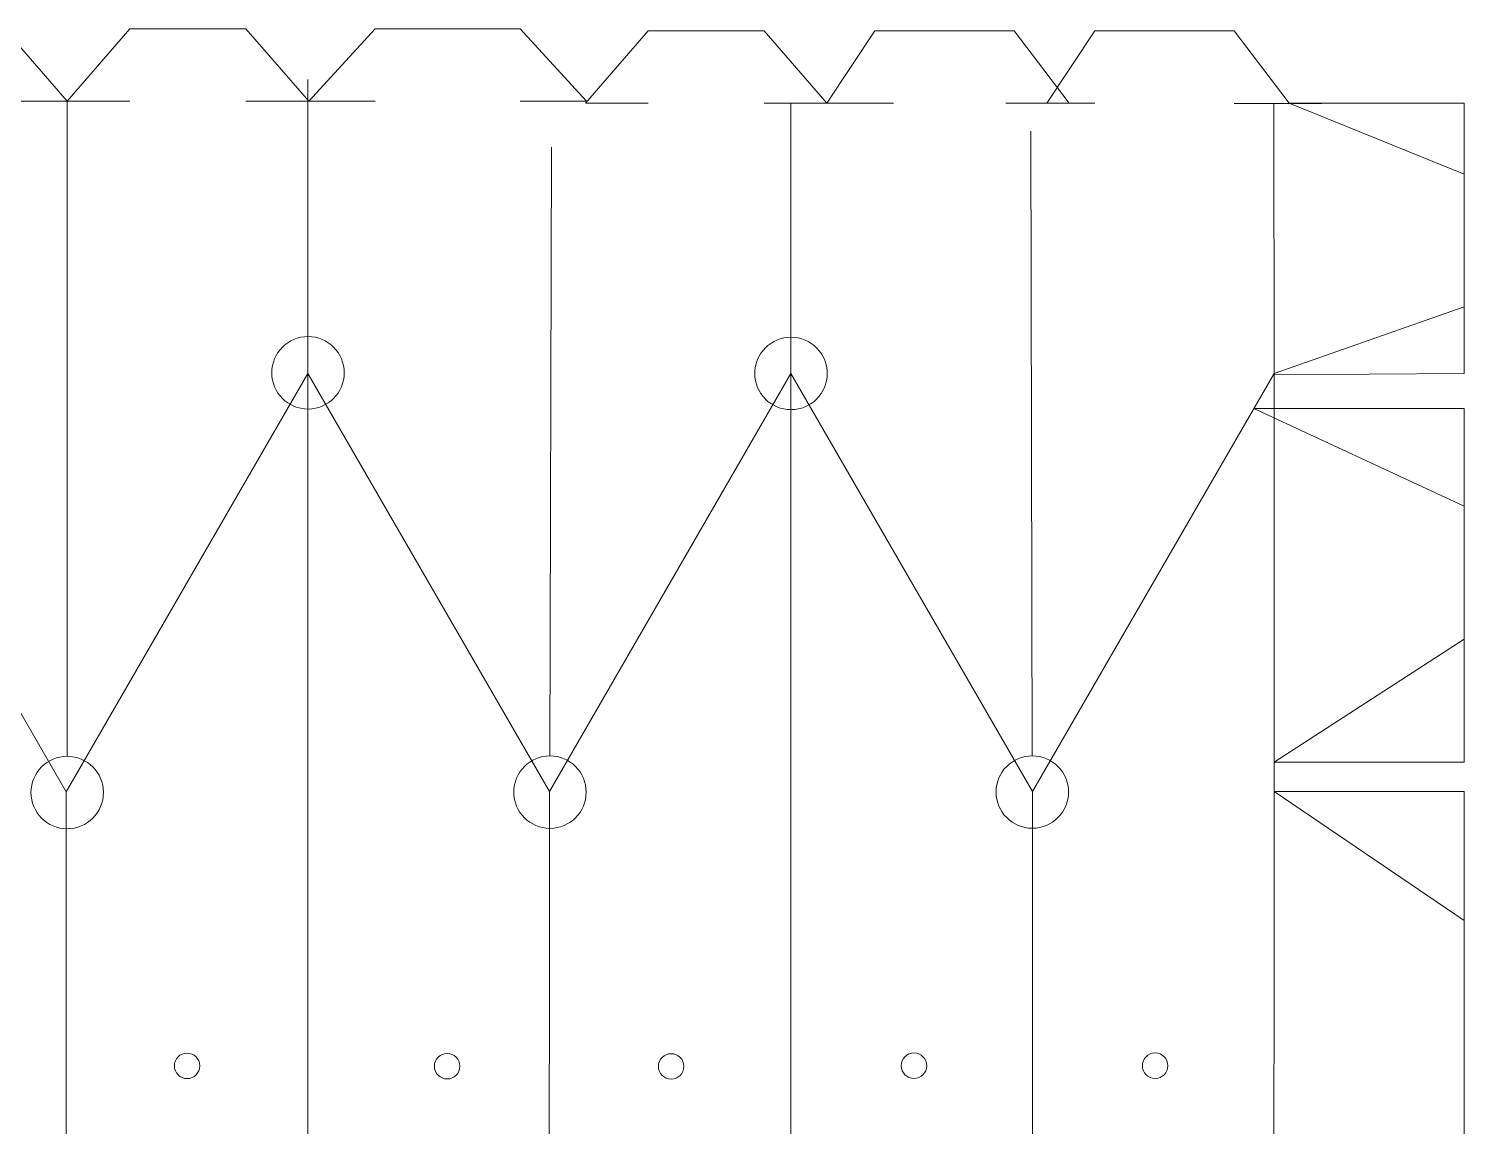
# Model space of a CAD drawing. Header units: inches. Extents: x -10.63 to -0.93, y 1.38 to 4.96.
# Drawn here: x -3.317 to -0.977, y 3.168 to 4.957 of the extents above; entities that cross this region are included whole.
import ezdxf
from ezdxf.lldxf.tags import DXFTag

# ---------------------------------------------------------------- set-up
doc = ezdxf.new("R2010")
doc.units = ezdxf.units.IN
doc.header["$MEASUREMENT"] = 0
doc.layers.add('Layer 1', color=7, linetype='Continuous')
doc.layers.add('SLD-0', color=7, linetype='Continuous')
tags = doc.linetypes.add('New Line100', pattern=[2, 1, -1]).pattern_tags.tags
tags[6:7] = [DXFTag(74, 4), DXFTag(75, 0), DXFTag(340, '0'), DXFTag(46, 1.0), DXFTag(50, 0.0), DXFTag(44, 0.0), DXFTag(45, 0.0)]
tags[4:5] = [DXFTag(74, 4), DXFTag(75, 0), DXFTag(340, '0'), DXFTag(46, 1.0), DXFTag(50, 0.0), DXFTag(44, 0.0), DXFTag(45, 0.0)]
tags = doc.linetypes.add('New Line144', pattern=[2, 1, -1]).pattern_tags.tags
tags[6:7] = [DXFTag(74, 4), DXFTag(75, 0), DXFTag(340, '0'), DXFTag(46, 1.0), DXFTag(50, 0.0), DXFTag(44, 0.0), DXFTag(45, 0.0)]
tags[4:5] = [DXFTag(74, 4), DXFTag(75, 0), DXFTag(340, '0'), DXFTag(46, 1.0), DXFTag(50, 0.0), DXFTag(44, 0.0), DXFTag(45, 0.0)]
tags = doc.linetypes.add('New Line146', pattern=[2, 1, -1]).pattern_tags.tags
tags[6:7] = [DXFTag(74, 4), DXFTag(75, 0), DXFTag(340, '0'), DXFTag(46, 1.0), DXFTag(50, 0.0), DXFTag(44, 0.0), DXFTag(45, 0.0)]
tags[4:5] = [DXFTag(74, 4), DXFTag(75, 0), DXFTag(340, '0'), DXFTag(46, 1.0), DXFTag(50, 0.0), DXFTag(44, 0.0), DXFTag(45, 0.0)]
tags = doc.linetypes.add('New Line147', pattern=[2, 1, -1]).pattern_tags.tags
tags[6:7] = [DXFTag(74, 4), DXFTag(75, 0), DXFTag(340, '0'), DXFTag(46, 1.0), DXFTag(50, 0.0), DXFTag(44, 0.0), DXFTag(45, 0.0)]
tags[4:5] = [DXFTag(74, 4), DXFTag(75, 0), DXFTag(340, '0'), DXFTag(46, 1.0), DXFTag(50, 0.0), DXFTag(44, 0.0), DXFTag(45, 0.0)]
tags = doc.linetypes.add('New Line149', pattern=[2, 1, -1]).pattern_tags.tags
tags[6:7] = [DXFTag(74, 4), DXFTag(75, 0), DXFTag(340, '0'), DXFTag(46, 1.0), DXFTag(50, 0.0), DXFTag(44, 0.0), DXFTag(45, 0.0)]
tags[4:5] = [DXFTag(74, 4), DXFTag(75, 0), DXFTag(340, '0'), DXFTag(46, 1.0), DXFTag(50, 0.0), DXFTag(44, 0.0), DXFTag(45, 0.0)]
tags = doc.linetypes.add('New Line152', pattern=[2, 1, -1]).pattern_tags.tags
tags[6:7] = [DXFTag(74, 4), DXFTag(75, 0), DXFTag(340, '0'), DXFTag(46, 1.0), DXFTag(50, 0.0), DXFTag(44, 0.0), DXFTag(45, 0.0)]
tags[4:5] = [DXFTag(74, 4), DXFTag(75, 0), DXFTag(340, '0'), DXFTag(46, 1.0), DXFTag(50, 0.0), DXFTag(44, 0.0), DXFTag(45, 0.0)]
tags = doc.linetypes.add('New Line153', pattern=[2, 1, -1]).pattern_tags.tags
tags[6:7] = [DXFTag(74, 4), DXFTag(75, 0), DXFTag(340, '0'), DXFTag(46, 1.0), DXFTag(50, 0.0), DXFTag(44, 0.0), DXFTag(45, 0.0)]
tags[4:5] = [DXFTag(74, 4), DXFTag(75, 0), DXFTag(340, '0'), DXFTag(46, 1.0), DXFTag(50, 0.0), DXFTag(44, 0.0), DXFTag(45, 0.0)]
tags = doc.linetypes.add('New Line155', pattern=[2, 1, -1]).pattern_tags.tags
tags[6:7] = [DXFTag(74, 4), DXFTag(75, 0), DXFTag(340, '0'), DXFTag(46, 1.0), DXFTag(50, 0.0), DXFTag(44, 0.0), DXFTag(45, 0.0)]
tags[4:5] = [DXFTag(74, 4), DXFTag(75, 0), DXFTag(340, '0'), DXFTag(46, 1.0), DXFTag(50, 0.0), DXFTag(44, 0.0), DXFTag(45, 0.0)]
tags = doc.linetypes.add('New Line156', pattern=[2, 1, -1]).pattern_tags.tags
tags[6:7] = [DXFTag(74, 4), DXFTag(75, 0), DXFTag(340, '0'), DXFTag(46, 1.0), DXFTag(50, 0.0), DXFTag(44, 0.0), DXFTag(45, 0.0)]
tags[4:5] = [DXFTag(74, 4), DXFTag(75, 0), DXFTag(340, '0'), DXFTag(46, 1.0), DXFTag(50, 0.0), DXFTag(44, 0.0), DXFTag(45, 0.0)]
tags = doc.linetypes.add('New Line157', pattern=[2, 1, -1]).pattern_tags.tags
tags[6:7] = [DXFTag(74, 4), DXFTag(75, 0), DXFTag(340, '0'), DXFTag(46, 1.0), DXFTag(50, 0.0), DXFTag(44, 0.0), DXFTag(45, 0.0)]
tags[4:5] = [DXFTag(74, 4), DXFTag(75, 0), DXFTag(340, '0'), DXFTag(46, 1.0), DXFTag(50, 0.0), DXFTag(44, 0.0), DXFTag(45, 0.0)]
tags = doc.linetypes.add('New Line6', pattern=[2, 1, -1]).pattern_tags.tags
tags[6:7] = [DXFTag(74, 4), DXFTag(75, 0), DXFTag(340, '0'), DXFTag(46, 1.0), DXFTag(50, 0.0), DXFTag(44, 0.0), DXFTag(45, 0.0)]
tags[4:5] = [DXFTag(74, 4), DXFTag(75, 0), DXFTag(340, '0'), DXFTag(46, 1.0), DXFTag(50, 0.0), DXFTag(44, 0.0), DXFTag(45, 0.0)]
tags = doc.linetypes.add('New Line7', pattern=[2, 1, -1]).pattern_tags.tags
tags[6:7] = [DXFTag(74, 4), DXFTag(75, 0), DXFTag(340, '0'), DXFTag(46, 1.0), DXFTag(50, 0.0), DXFTag(44, 0.0), DXFTag(45, 0.0)]
tags[4:5] = [DXFTag(74, 4), DXFTag(75, 0), DXFTag(340, '0'), DXFTag(46, 1.0), DXFTag(50, 0.0), DXFTag(44, 0.0), DXFTag(45, 0.0)]
tags = doc.linetypes.add('New Line8', pattern=[2, 1, -1]).pattern_tags.tags
tags[6:7] = [DXFTag(74, 4), DXFTag(75, 0), DXFTag(340, '0'), DXFTag(46, 1.0), DXFTag(50, 0.0), DXFTag(44, 0.0), DXFTag(45, 0.0)]
tags[4:5] = [DXFTag(74, 4), DXFTag(75, 0), DXFTag(340, '0'), DXFTag(46, 1.0), DXFTag(50, 0.0), DXFTag(44, 0.0), DXFTag(45, 0.0)]
tags = doc.linetypes.add('New Line84', pattern=[2, 1, -1]).pattern_tags.tags
tags[6:7] = [DXFTag(74, 4), DXFTag(75, 0), DXFTag(340, '0'), DXFTag(46, 1.0), DXFTag(50, 0.0), DXFTag(44, 0.0), DXFTag(45, 0.0)]
tags[4:5] = [DXFTag(74, 4), DXFTag(75, 0), DXFTag(340, '0'), DXFTag(46, 1.0), DXFTag(50, 0.0), DXFTag(44, 0.0), DXFTag(45, 0.0)]
tags = doc.linetypes.add('New Line92', pattern=[2, 1, -1]).pattern_tags.tags
tags[6:7] = [DXFTag(74, 4), DXFTag(75, 0), DXFTag(340, '0'), DXFTag(46, 1.0), DXFTag(50, 0.0), DXFTag(44, 0.0), DXFTag(45, 0.0)]
tags[4:5] = [DXFTag(74, 4), DXFTag(75, 0), DXFTag(340, '0'), DXFTag(46, 1.0), DXFTag(50, 0.0), DXFTag(44, 0.0), DXFTag(45, 0.0)]
tags = doc.linetypes.add('New Line96', pattern=[2, 1, -1]).pattern_tags.tags
tags[6:7] = [DXFTag(74, 4), DXFTag(75, 0), DXFTag(340, '0'), DXFTag(46, 1.0), DXFTag(50, 0.0), DXFTag(44, 0.0), DXFTag(45, 0.0)]
tags[4:5] = [DXFTag(74, 4), DXFTag(75, 0), DXFTag(340, '0'), DXFTag(46, 1.0), DXFTag(50, 0.0), DXFTag(44, 0.0), DXFTag(45, 0.0)]
tags = doc.linetypes.add('New Line97', pattern=[2, 1, -1]).pattern_tags.tags
tags[6:7] = [DXFTag(74, 4), DXFTag(75, 0), DXFTag(340, '0'), DXFTag(46, 1.0), DXFTag(50, 0.0), DXFTag(44, 0.0), DXFTag(45, 0.0)]
tags[4:5] = [DXFTag(74, 4), DXFTag(75, 0), DXFTag(340, '0'), DXFTag(46, 1.0), DXFTag(50, 0.0), DXFTag(44, 0.0), DXFTag(45, 0.0)]
tags = doc.linetypes.add('New Line99', pattern=[2, 1, -1]).pattern_tags.tags
tags[6:7] = [DXFTag(74, 4), DXFTag(75, 0), DXFTag(340, '0'), DXFTag(46, 1.0), DXFTag(50, 0.0), DXFTag(44, 0.0), DXFTag(45, 0.0)]
tags[4:5] = [DXFTag(74, 4), DXFTag(75, 0), DXFTag(340, '0'), DXFTag(46, 1.0), DXFTag(50, 0.0), DXFTag(44, 0.0), DXFTag(45, 0.0)]

msp = doc.modelspace()

# ---------------------------------------------------------------- linework, layer by layer
at = {"layer": 'Layer 1', "color": 5, "linetype": 'New Line6', "lineweight": 9}
msp.add_open_spline([(-3.2542, 3.7711), (-3.2542, 3.7711), (-3.2543, 4.8392), (-3.2543, 4.8392)], degree=3, dxfattribs=at)
at = {"layer": 'Layer 1', "color": 250, "lineweight": 18}
for points in [[(-1.2628, 4.836), (-1.2628, 4.836), (-0.9771, 4.7203), (-0.9771, 4.7203)], [(-1.2872, 4.3954), (-1.2872, 4.3954), (-0.9771, 4.5037), (-0.9771, 4.5037)], [(-1.3202, 4.338), (-1.3202, 4.338), (-0.9771, 4.1787), (-0.9771, 4.1787)], [(-1.2872, 3.7618), (-1.2872, 3.7618), (-0.9771, 3.962), (-0.9771, 3.962)], [(-1.2872, 3.7135), (-1.2872, 3.7135), (-0.9771, 3.5037), (-0.9771, 3.5037)]]:
    msp.add_open_spline(points, degree=3, dxfattribs=at)
at = {"layer": 'Layer 1', "color": 5, "linetype": 'New Line8', "lineweight": 9}
msp.add_open_spline([(-1.6812, 3.7719), (-1.6812, 3.7719), (-1.6835, 4.7901), (-1.6835, 4.7901)], degree=3, dxfattribs=at)
at = {"layer": 'Layer 1', "color": 5, "linetype": 'New Line7', "lineweight": 9}
msp.add_open_spline([(-2.4673, 3.7718), (-2.4673, 3.7718), (-2.4647, 4.764), (-2.4647, 4.764)], degree=3, dxfattribs=at)
at = {"layer": 'SLD-0', "color": 179, "lineweight": 9}
for points in [[(-3.3566, 4.9573), (-3.3566, 4.9573), (-3.2543, 4.8392), (-3.2543, 4.8392)], [(-3.1519, 4.9573), (-3.1519, 4.9573), (-3.2543, 4.8392), (-3.2543, 4.8392)], [(-3.1519, 4.9573), (-3.1519, 4.9573), (-2.9629, 4.9573), (-2.9629, 4.9573)], [(-2.9629, 4.9573), (-2.9629, 4.9573), (-2.8606, 4.8392), (-2.8606, 4.8392)], [(-2.8606, 4.8392), (-2.8606, 4.8392), (-2.7523, 4.9573), (-2.7523, 4.9573)], [(-2.7523, 4.9573), (-2.7523, 4.9573), (-2.5161, 4.9573), (-2.5161, 4.9573)], [(-2.5161, 4.9573), (-2.5161, 4.9573), (-2.4078, 4.8392), (-2.4078, 4.8392)], [(-2.3072, 4.9539), (-2.3072, 4.9539), (-2.4096, 4.8357), (-2.4096, 4.8357)], [(-2.3072, 4.9539), (-2.3072, 4.9539), (-2.1183, 4.9539), (-2.1183, 4.9539)], [(-2.1183, 4.9539), (-2.1183, 4.9539), (-2.0159, 4.8357), (-2.0159, 4.8357)], [(-2.0159, 4.8357), (-2.0159, 4.8357), (-1.9376, 4.9539), (-1.9376, 4.9539)], [(-1.9376, 4.9539), (-1.9376, 4.9539), (-1.7105, 4.9539), (-1.7105, 4.9539)], [(-1.7105, 4.9539), (-1.7105, 4.9539), (-1.6209, 4.836), (-1.6209, 4.836)], [(-1.6577, 4.8357), (-1.6577, 4.8357), (-1.5794, 4.9538), (-1.5794, 4.9538)], [(-1.5794, 4.9538), (-1.5794, 4.9538), (-1.3524, 4.9538), (-1.3524, 4.9538)], [(-1.3524, 4.9538), (-1.3524, 4.9538), (-1.2628, 4.836), (-1.2628, 4.836)], [(-3.3566, 4.8392), (-3.3566, 4.8392), (-3.2543, 4.8392), (-3.2543, 4.8392)], [(-3.2543, 4.8392), (-3.2543, 4.8392), (-3.1519, 4.8392), (-3.1519, 4.8392)], [(-2.9629, 4.8392), (-2.9629, 4.8392), (-2.8606, 4.8392), (-2.8606, 4.8392)], [(-2.8606, 4.8392), (-2.8606, 4.8392), (-2.7523, 4.8392), (-2.7523, 4.8392)], [(-2.5161, 4.8392), (-2.5161, 4.8392), (-2.4078, 4.8392), (-2.4078, 4.8392)], [(-2.4096, 4.8357), (-2.4096, 4.8357), (-2.3072, 4.8357), (-2.3072, 4.8357)], [(-2.1183, 4.8357), (-2.1183, 4.8357), (-2.0159, 4.8357), (-2.0159, 4.8357)], [(-2.0159, 4.8357), (-2.0159, 4.8357), (-1.9076, 4.8357), (-1.9076, 4.8357)]]:
    msp.add_open_spline(points, degree=3, dxfattribs=at)
at = {"layer": 'SLD-0', "color": 5, "linetype": 'New Line147', "lineweight": 9}
msp.add_open_spline([(-2.8619, 4.3933), (-2.8619, 4.3933), (-2.8619, 4.8747), (-2.8619, 4.8747)], degree=3, dxfattribs=at)
at = {"layer": 'SLD-0', "color": 5, "linetype": 'New Line153', "lineweight": 9}
msp.add_open_spline([(-2.0745, 4.3933), (-2.0745, 4.3933), (-2.0745, 4.8357), (-2.0745, 4.8357)], degree=3, dxfattribs=at)
at = {"layer": 'SLD-0', "lineweight": 9}
for points in [[(-1.7242, 4.8357), (-1.7242, 4.8357), (-1.5794, 4.8357), (-1.5794, 4.8357)], [(-1.3524, 4.8355), (-1.3524, 4.8355), (-1.2093, 4.8355), (-1.2093, 4.8355)], [(-1.2628, 4.836), (-1.2628, 4.836), (-0.9771, 4.836), (-0.9771, 4.836)], [(-0.9771, 4.836), (-0.9771, 4.836), (-0.9771, 4.3954), (-0.9771, 4.3954)], [(-0.9771, 4.3954), (-0.9771, 4.3954), (-1.2871, 4.3933), (-1.2871, 4.3933)], [(-1.3202, 4.338), (-1.3202, 4.338), (-0.9771, 4.338), (-0.9771, 4.338)], [(-0.9771, 4.338), (-0.9771, 4.338), (-0.9771, 3.7618), (-0.9771, 3.7618)], [(-0.9771, 3.7618), (-0.9771, 3.7618), (-1.2872, 3.7618), (-1.2872, 3.7618)], [(-1.2872, 3.7135), (-1.2872, 3.7135), (-0.9771, 3.7135), (-0.9771, 3.7135)], [(-0.9771, 3.7135), (-0.9771, 3.7135), (-0.9771, 2.8253), (-0.9771, 2.8253)]]:
    msp.add_open_spline(points, degree=3, dxfattribs=at)
at = {"layer": 'SLD-0', "color": 5, "linetype": 'New Line157', "lineweight": 9}
msp.add_open_spline([(-1.2871, 4.3933), (-1.2871, 4.3933), (-1.2876, 4.8355), (-1.2876, 4.8355)], degree=3, dxfattribs=at)
at = {"layer": 'SLD-0', "lineweight": 9}
for points in [[(-2.8026, 4.3963), (-2.8026, 4.4289), (-2.829, 4.4554), (-2.8616, 4.4554), (-2.8616, 4.4554), (-2.8943, 4.4554), (-2.9207, 4.4289), (-2.9207, 4.3963), (-2.9207, 4.3963), (-2.9207, 4.3637), (-2.8943, 4.3373), (-2.8616, 4.3373), (-2.8616, 4.3373), (-2.829, 4.3373), (-2.8026, 4.3637), (-2.8026, 4.3963)], [(-2.0154, 4.3954), (-2.0154, 4.428), (-2.0418, 4.4544), (-2.0745, 4.4544), (-2.0745, 4.4544), (-2.1071, 4.4544), (-2.1335, 4.428), (-2.1335, 4.3954), (-2.1335, 4.3954), (-2.1335, 4.3628), (-2.1071, 4.3363), (-2.0745, 4.3363), (-2.0745, 4.3363), (-2.0418, 4.3363), (-2.0154, 4.3628), (-2.0154, 4.3954)], [(-3.1951, 3.7121), (-3.1951, 3.7447), (-3.2215, 3.7711), (-3.2542, 3.7711), (-3.2542, 3.7711), (-3.2868, 3.7711), (-3.3132, 3.7447), (-3.3132, 3.7121), (-3.3132, 3.7121), (-3.3132, 3.6795), (-3.2868, 3.653), (-3.2542, 3.653), (-3.2542, 3.653), (-3.2215, 3.653), (-3.1951, 3.6795), (-3.1951, 3.7121)], [(-2.4083, 3.7127), (-2.4083, 3.7453), (-2.4347, 3.7718), (-2.4673, 3.7718), (-2.4673, 3.7718), (-2.4999, 3.7718), (-2.5264, 3.7453), (-2.5264, 3.7127), (-2.5264, 3.7127), (-2.5264, 3.6801), (-2.4999, 3.6537), (-2.4673, 3.6537), (-2.4673, 3.6537), (-2.4347, 3.6537), (-2.4083, 3.6801), (-2.4083, 3.7127)], [(-1.6221, 3.7129), (-1.6221, 3.7455), (-1.6486, 3.7719), (-1.6812, 3.7719), (-1.6812, 3.7719), (-1.7138, 3.7719), (-1.7403, 3.7455), (-1.7403, 3.7129), (-1.7403, 3.7129), (-1.7403, 3.6803), (-1.7138, 3.6538), (-1.6812, 3.6538), (-1.6812, 3.6538), (-1.6486, 3.6538), (-1.6221, 3.6803), (-1.6221, 3.7129)], [(-3.038, 3.2665), (-3.038, 3.2779), (-3.0473, 3.2872), (-3.0588, 3.2872), (-3.0588, 3.2872), (-3.0702, 3.2872), (-3.0795, 3.2779), (-3.0795, 3.2665), (-3.0795, 3.2665), (-3.0795, 3.255), (-3.0702, 3.2457), (-3.0588, 3.2457), (-3.0588, 3.2457), (-3.0473, 3.2457), (-3.038, 3.255), (-3.038, 3.2665)], [(-2.6141, 3.2659), (-2.6141, 3.2774), (-2.6234, 3.2867), (-2.6349, 3.2867), (-2.6349, 3.2867), (-2.6464, 3.2867), (-2.6557, 3.2774), (-2.6557, 3.2659), (-2.6557, 3.2659), (-2.6557, 3.2544), (-2.6464, 3.2451), (-2.6349, 3.2451), (-2.6349, 3.2451), (-2.6234, 3.2451), (-2.6141, 3.2544), (-2.6141, 3.2659)], [(-2.249, 3.2656), (-2.249, 3.277), (-2.2583, 3.2863), (-2.2698, 3.2863), (-2.2698, 3.2863), (-2.2812, 3.2863), (-2.2906, 3.277), (-2.2906, 3.2656), (-2.2906, 3.2656), (-2.2906, 3.2541), (-2.2812, 3.2448), (-2.2698, 3.2448), (-2.2698, 3.2448), (-2.2583, 3.2448), (-2.249, 3.2541), (-2.249, 3.2656)], [(-1.8533, 3.2667), (-1.8533, 3.2782), (-1.8626, 3.2875), (-1.8741, 3.2875), (-1.8741, 3.2875), (-1.8856, 3.2875), (-1.8949, 3.2782), (-1.8949, 3.2667), (-1.8949, 3.2667), (-1.8949, 3.2552), (-1.8856, 3.2459), (-1.8741, 3.2459), (-1.8741, 3.2459), (-1.8626, 3.2459), (-1.8533, 3.2552), (-1.8533, 3.2667)], [(-1.4602, 3.2667), (-1.4602, 3.2782), (-1.4695, 3.2875), (-1.481, 3.2875), (-1.481, 3.2875), (-1.4925, 3.2875), (-1.5018, 3.2782), (-1.5018, 3.2667), (-1.5018, 3.2667), (-1.5018, 3.2552), (-1.4925, 3.2459), (-1.481, 3.2459), (-1.481, 3.2459), (-1.4695, 3.2459), (-1.4602, 3.2552), (-1.4602, 3.2667)]]:
    msp.add_open_spline(points, degree=3, knots=[0, 0, 0, 0, 0.2, 0.2, 0.2, 0.2, 0.4, 0.4, 0.4, 0.4, 0.6, 0.6, 0.6, 0.6, 1, 1, 1, 1], dxfattribs=at)
at = {"layer": 'SLD-0', "color": 5, "linetype": 'New Line84', "lineweight": 9}
msp.add_open_spline([(-3.6494, 4.3952), (-3.6494, 4.3952), (-3.2557, 3.7133), (-3.2557, 3.7133)], degree=3, dxfattribs=at)
at = {"layer": 'SLD-0', "color": 5, "linetype": 'New Line92', "lineweight": 9}
msp.add_open_spline([(-3.2557, 3.7133), (-3.2557, 3.7133), (-2.8619, 4.3954), (-2.8619, 4.3954)], degree=3, dxfattribs=at)
at = {"layer": 'SLD-0', "color": 5, "linetype": 'New Line96', "lineweight": 9}
msp.add_open_spline([(-2.8619, 4.3954), (-2.8619, 4.3954), (-2.4682, 3.7135), (-2.4682, 3.7135)], degree=3, dxfattribs=at)
at = {"layer": 'SLD-0', "color": 5, "linetype": 'New Line146', "lineweight": 9}
msp.add_open_spline([(-2.8619, 2.1432), (-2.8619, 2.1432), (-2.8619, 4.3954), (-2.8619, 4.3954)], degree=3, dxfattribs=at)
at = {"layer": 'SLD-0', "color": 5, "linetype": 'New Line97', "lineweight": 9}
msp.add_open_spline([(-2.4682, 3.7135), (-2.4682, 3.7135), (-2.0745, 4.3954), (-2.0745, 4.3954)], degree=3, dxfattribs=at)
at = {"layer": 'SLD-0', "color": 5, "linetype": 'New Line152', "lineweight": 9}
msp.add_open_spline([(-2.0748, 2.1434), (-2.0748, 2.1434), (-2.0745, 4.3954), (-2.0745, 4.3954)], degree=3, dxfattribs=at)
at = {"layer": 'SLD-0', "color": 5, "linetype": 'New Line99', "lineweight": 9}
msp.add_open_spline([(-2.0745, 4.3954), (-2.0745, 4.3954), (-1.6808, 3.7135), (-1.6808, 3.7135)], degree=3, dxfattribs=at)
at = {"layer": 'SLD-0', "color": 5, "linetype": 'New Line100', "lineweight": 9}
msp.add_open_spline([(-1.6808, 3.7135), (-1.6808, 3.7135), (-1.2871, 4.3954), (-1.2871, 4.3954)], degree=3, dxfattribs=at)
at = {"layer": 'SLD-0', "color": 5, "linetype": 'New Line156', "lineweight": 9}
msp.add_open_spline([(-1.2874, 2.1434), (-1.2874, 2.1434), (-1.2871, 4.3954), (-1.2871, 4.3954)], degree=3, dxfattribs=at)
at = {"layer": 'SLD-0', "color": 5, "linetype": 'New Line144', "lineweight": 9}
msp.add_open_spline([(-3.2559, 2.825), (-3.2559, 2.825), (-3.2557, 3.7133), (-3.2557, 3.7133)], degree=3, dxfattribs=at)
at = {"layer": 'SLD-0', "color": 5, "linetype": 'New Line149', "lineweight": 9}
msp.add_open_spline([(-2.4685, 2.8253), (-2.4685, 2.8253), (-2.4682, 3.7135), (-2.4682, 3.7135)], degree=3, dxfattribs=at)
at = {"layer": 'SLD-0', "color": 5, "linetype": 'New Line155', "lineweight": 9}
msp.add_open_spline([(-1.6811, 2.8253), (-1.6811, 2.8253), (-1.6808, 3.7135), (-1.6808, 3.7135)], degree=3, dxfattribs=at)

doc.saveas('drawing.dxf')
